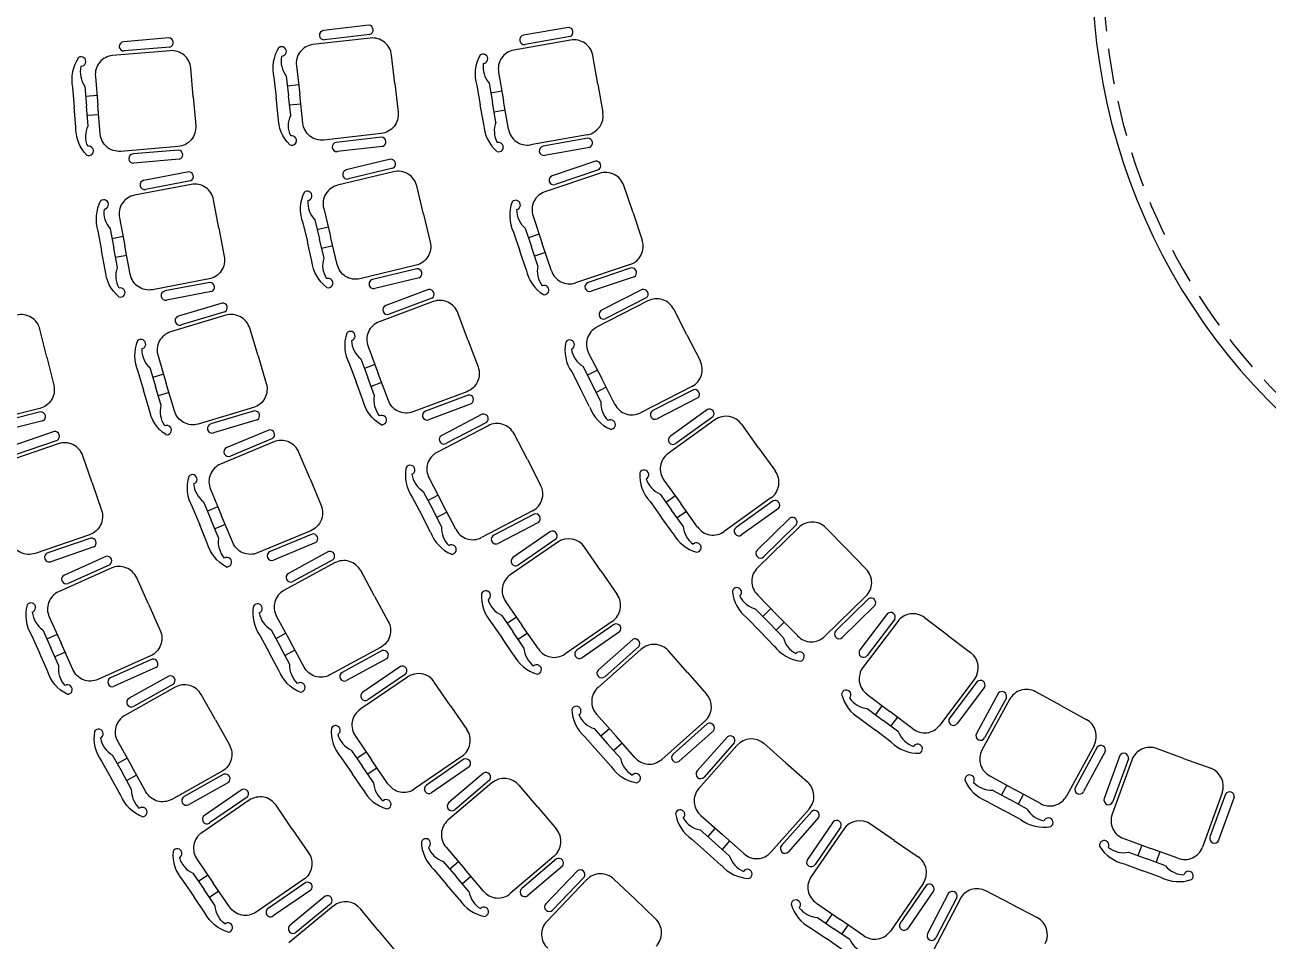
# Model space of a CAD drawing. Header units: feet. Extents: x 50754 to 76410, y 49660 to 67674.
# Drawn here: x 65947.5 to 66170.6, y 59710 to 59874.4 of the extents above; entities that cross this region are included whole.
import ezdxf

# ---------------------------------------------------------------- set-up
doc = ezdxf.new("R2010")
doc.units = ezdxf.units.FT
doc.linetypes.add('Amconstr', pattern=[9999, 9999, 0])
doc.linetypes.add('HIDDEN', pattern=[9.525, 6.35, -3.175])
for name, color, linetype in [('06--LINE-1 HID', 2, 'HIDDEN'), ('F--BLOCKWALL-3', 253, 'Continuous'), ('FOOTPATH', 1, 'Continuous'), ('NOITHAT', 21, 'Continuous'), ('WALL', 4, 'Continuous')]:
    doc.layers.add(name, color=color, linetype=linetype)

# ---------------------------------------------------------------- blocks, each defined once
blk = doc.blocks.new('A$C2b783d29')
at = {"layer": '06--LINE-1 HID', "color": 253}
blk.add_arc((2110.5, 1893.68), 108, 0, 180, dxfattribs=at)
at = {"layer": 'F--BLOCKWALL-3', "color": 253}
blk.add_arc((2110.5, 1893.68), 110, 359.9975, 180, dxfattribs=at)
at = {"layer": 'NOITHAT', "color": 253}
for p, q in [((1961.41, 2164.43), (1957.62, 2171.68)), ((1962.88, 2165.2), (1959.09, 2172.45)), ((1960.04, 2162.01), (1955.62, 2168.9)), ((2017.17, 2167.69), (2016.53, 2169.61)), ((2020.44, 2168.79), (2019.8, 2170.71)), ((1958.64, 2161.11), (1954.22, 2168)), ((2033.54, 2158.7), (2030.94, 2166.46)), ((2031.97, 2158.17), (2029.36, 2165.93)), ((1996.96, 2158.26), (1996.12, 2160.1)), ((2014.38, 2152.27), (2011.78, 2160.03)), ((1943.03, 2151.1), (1938.61, 2157.98)), ((1993.82, 2156.83), (1992.98, 2158.68)), ((2012.81, 2151.74), (2010.21, 2159.5)), ((1941.63, 2150.2), (1937.21, 2157.08)), ((2009.52, 2148.88), (2006.13, 2156.33)), ((2011.03, 2149.57), (2007.64, 2157.02)), ((1924.79, 2152.87), (1923.55, 2154.47)), ((1939.17, 2146.65), (1934.16, 2153.11)), ((1940.49, 2147.67), (1935.47, 2154.13)), ((1922.06, 2150.75), (1920.82, 2152.35)), ((1992.64, 2141.21), (1989.25, 2148.66)), ((1974.69, 2145.37), (1973.67, 2147.12)), ((1991.12, 2140.52), (1987.74, 2147.97)), ((1971.71, 2143.62), (1970.69, 2145.37)), ((1988.14, 2137.34), (1984.01, 2144.4)), ((1989.58, 2138.18), (1985.44, 2145.24)), ((1923.21, 2134.26), (1918.19, 2140.72)), ((1924.52, 2135.28), (1919.51, 2141.74)), ((1922.29, 2131.64), (1916.72, 2137.63)), ((1906.2, 2135.42), (1904.82, 2136.9)), ((1921.08, 2130.5), (1915.5, 2136.49)), ((2030.83, 2134.1), (2030.14, 2136)), ((1903.67, 2133.07), (1902.29, 2134.55)), ((1970.71, 2127.12), (1966.57, 2134.18)), ((1972.15, 2127.96), (1968.01, 2135.02)), ((2027.6, 2132.91), (2026.9, 2134.81)), ((1953.87, 2130.25), (1952.67, 2131.88)), ((1969.42, 2124.63), (1964.57, 2131.23)), ((2042.66, 2123.82), (2039.83, 2131.49)), ((2044.22, 2124.39), (2041.39, 2132.07)), ((1951.08, 2128.21), (1949.89, 2129.84)), ((1968.08, 2123.65), (1963.23, 2130.24)), ((2007.32, 2122.91), (2006.4, 2124.71)), ((2023.7, 2116.84), (2020.87, 2124.52)), ((2025.26, 2117.41), (2022.43, 2125.09)), ((1906.28, 2116.74), (1900.71, 2122.73)), ((1907.5, 2117.87), (1901.93, 2123.86)), ((2004.25, 2121.33), (2003.33, 2123.13)), ((2021.79, 2114.9), (2018.05, 2122.18)), ((1905.61, 2114.04), (1899.52, 2119.51)), ((2020.31, 2114.14), (2016.57, 2121.42)), ((1889.23, 2116.37), (1887.73, 2117.72)), ((1904.49, 2112.81), (1898.41, 2118.28)), ((1951.79, 2111.69), (1946.95, 2118.28)), ((1953.13, 2112.67), (1948.29, 2119.27)), ((1886.93, 2113.81), (1885.42, 2115.16)), ((1950.76, 2109.08), (1945.26, 2115.14)), ((1934.71, 2113.06), (1933.35, 2114.56)), ((1949.53, 2107.96), (1944.03, 2114.02)), ((2003.82, 2105.66), (2000.08, 2112.94)), ((1932.15, 2110.75), (1930.8, 2112.24)), ((1985.35, 2108.93), (1984.21, 2110.6)), ((2002.34, 2104.9), (1998.6, 2112.18)), ((1982.5, 2106.99), (1981.36, 2108.67)), ((1999.31, 2101.81), (1994.71, 2108.58)), ((2000.69, 2102.75), (1996.09, 2109.52)), ((1892.1, 2099.01), (1886.01, 2104.48)), ((1890.99, 2097.78), (1884.9, 2103.24)), ((1890.55, 2095.03), (1884, 2099.93)), ((1934.56, 2094.39), (1929.06, 2100.45)), ((1935.79, 2095.5), (1930.29, 2101.56)), ((2031.85, 2100.16), (2035.08, 2101.58)), ((2032.74, 2098.11), (2035.98, 2099.54)), ((2039.23, 2100.96), (2035.98, 2099.54)), ((2041.53, 2099.76), (2036.79, 2097.68)), ((2038.37, 2098.38), (2037.56, 2100.23)), ((1889.17, 2093.19), (1880.88, 2099.39)), ((1889.56, 2093.7), (1883.01, 2098.6)), ((1915.47, 2098.18), (1913.11, 2095.55)), ((1982.6, 2090.46), (1978, 2097.22)), ((1983.98, 2091.39), (1979.38, 2098.16)), ((2032.06, 2095.61), (2036.79, 2097.68)), ((2035.21, 2096.99), (2034.4, 2098.84)), ((2050.21, 2088.58), (2046.05, 2098.05)), ((1910.75, 2092.92), (1913.11, 2095.55)), ((1917.14, 2096.7), (1914.77, 2094.06)), ((1917.43, 2094), (1915.92, 2095.35)), ((1919.73, 2096.56), (1916.28, 2092.71)), ((1932.26, 2089.97), (1924.55, 2096.88)), ((1932.69, 2090.45), (1926.6, 2095.91)), ((1933.8, 2091.68), (1927.71, 2097.15)), ((1963.8, 2096.77), (1961.15, 2094.45)), ((1965.28, 2095.1), (1962.62, 2092.77)), ((2050.8, 2088.83), (2047.52, 2096.33)), ((2052.32, 2089.5), (2049.04, 2096.99)), ((1912.4, 2091.42), (1914.77, 2094.06)), ((1915.13, 2091.43), (1913.62, 2092.78)), ((1958.49, 2092.12), (1961.15, 2094.45)), ((1959.95, 2090.43), (1962.62, 2092.77)), ((1965.25, 2092.38), (1963.91, 2093.9)), ((1967.84, 2094.65), (1963.95, 2091.25)), ((1979.48, 2086.6), (1972.67, 2094.38)), ((1979.97, 2087.02), (1974.58, 2093.18)), ((1981.22, 2088.11), (1975.83, 2094.27)), ((1912.82, 2088.86), (1916.28, 2092.71)), ((1960.06, 2087.84), (1963.95, 2091.25)), ((1962.65, 2090.11), (1961.32, 2091.63)), ((2034.41, 2081.65), (2030.25, 2091.12)), ((1886.76, 2084.21), (1889.86, 2088.36)), ((2008.31, 2086.6), (2011.3, 2088.48)), ((2014.28, 2090.37), (2011.3, 2088.48)), ((2015.48, 2088.49), (2012.49, 2086.6)), ((2033.82, 2081.38), (2030.53, 2088.88)), ((2009.49, 2084.7), (2012.49, 2086.6)), ((2017.94, 2087.65), (2013.57, 2084.89)), ((2015.03, 2085.81), (2013.95, 2087.52)), ((2028.19, 2077.88), (2022.67, 2086.63)), ((2030.14, 2079.11), (2025.78, 2086.03)), ((2032.3, 2080.71), (2029.01, 2088.21)), ((1886.76, 2084.21), (1883.66, 2080.07)), ((1920.74, 2077.12), (1913.04, 2084.03)), ((1929.07, 2081.24), (1932.52, 2085.09)), ((2009.19, 2082.12), (2013.57, 2084.89)), ((2012.11, 2083.96), (2011.03, 2085.68)), ((2028.74, 2078.22), (2024.37, 2085.14)), ((2043.7, 2081.95), (2048.44, 2084.03)), ((1920.31, 2076.64), (1914.22, 2082.1)), ((1966.51, 2075.23), (1959.69, 2083.02)), ((1975.27, 2078.32), (1979.16, 2081.73)), ((2043.7, 2081.95), (2038.96, 2079.87)), ((1919.2, 2075.4), (1913.11, 2080.86)), ((1929.07, 2081.24), (1925.62, 2077.39)), ((1964.77, 2073.71), (1959.38, 2079.87)), ((1966.02, 2074.8), (1960.63, 2080.96)), ((1899.82, 2077.21), (1897.75, 2074.35)), ((1918.73, 2072.64), (1912.11, 2077.44)), ((1945.34, 2077.69), (1942.99, 2075.06)), ((1975.27, 2078.32), (1971.37, 2074.91)), ((2013.6, 2068.67), (2008.08, 2077.42)), ((1901.64, 2075.91), (1899.55, 2073.04)), ((1904.23, 2076.04), (1901.19, 2071.85)), ((1917.37, 2070.77), (1908.99, 2076.85)), ((1917.75, 2071.29), (1911.13, 2076.09)), ((1940.64, 2072.42), (1942.99, 2075.06)), ((1947.01, 2076.21), (1944.65, 2073.57)), ((1949.61, 2076.08), (1946.16, 2072.22)), ((1962.15, 2069.5), (1954.43, 2076.4)), ((1962.58, 2069.98), (1956.48, 2075.43)), ((1963.69, 2071.22), (1957.59, 2076.67)), ((2013.06, 2068.32), (2008.69, 2075.24)), ((1895.68, 2071.49), (1897.75, 2074.35)), ((1897.47, 2070.17), (1899.55, 2073.04)), ((1902.21, 2073.25), (1900.57, 2074.44)), ((1942.29, 2070.93), (1944.65, 2073.57)), ((1947.31, 2073.51), (1945.8, 2074.85)), ((1992.4, 2074.3), (1989.73, 2071.99)), ((2011.65, 2067.44), (2007.28, 2074.35)), ((2022.74, 2070.36), (2027.11, 2073.12)), ((1898.15, 2067.66), (1901.19, 2071.85)), ((1900.18, 2070.45), (1898.54, 2071.64)), ((1942.71, 2068.36), (1946.16, 2072.22)), ((1945.01, 2070.93), (1943.5, 2072.28)), ((1987.06, 2069.68), (1989.73, 2071.99)), ((1993.87, 2072.62), (1991.18, 2070.3)), ((1993.81, 2069.9), (1992.49, 2071.43)), ((1996.42, 2072.15), (1992.51, 2068.77)), ((2008.01, 2064.02), (2001.24, 2071.85)), ((2008.5, 2064.44), (2003.15, 2070.63)), ((2009.76, 2065.52), (2004.41, 2071.72)), ((1988.5, 2067.98), (1991.18, 2070.3)), ((1988.59, 2065.38), (1992.51, 2068.77)), ((1991.2, 2067.64), (1989.88, 2069.17)), ((2022.74, 2070.36), (2018.36, 2067.59)), ((1915.1, 2061.76), (1918.14, 2065.95)), ((1958.97, 2060.77), (1962.42, 2064.63)), ((1907.24, 2056.81), (1898.86, 2062.88)), ((1915.1, 2061.76), (1912.06, 2057.57)), ((1950.65, 2056.64), (1942.93, 2063.54)), ((1950.22, 2056.15), (1944.12, 2061.61)), ((1905.89, 2054.93), (1899.26, 2059.74)), ((1906.86, 2056.28), (1900.24, 2061.09)), ((1949.11, 2054.91), (1943.01, 2060.37)), ((1958.97, 2060.77), (1955.52, 2056.91)), ((1994.96, 2052.74), (1988.19, 2060.57)), ((1993.21, 2051.23), (1987.86, 2057.42)), ((1994.47, 2052.31), (1989.12, 2058.5)), ((2003.74, 2055.77), (2007.66, 2059.15)), ((1904.54, 2050.14), (1895.58, 2055.32)), ((1904.87, 2050.7), (1897.79, 2054.79)), ((1905.7, 2052.13), (1898.62, 2056.23)), ((1929.34, 2056.5), (1927.33, 2053.6)), ((1931.18, 2055.23), (1929.16, 2052.32)), ((1933.78, 2055.42), (1930.82, 2051.17)), ((1947.02, 2050.42), (1938.52, 2056.32)), ((1947.39, 2050.94), (1940.67, 2055.61)), ((1948.34, 2052.31), (1941.62, 2056.98)), ((1973.15, 2055.14), (1970.86, 2052.46)), ((2003.74, 2055.77), (1999.83, 2052.38)), ((1925.31, 2050.7), (1927.33, 2053.6)), ((1931.81, 2052.58), (1930.15, 2053.74)), ((1974.86, 2053.7), (1972.55, 2051.01)), ((1977.45, 2053.62), (1974.09, 2049.69)), ((1990.12, 2047.3), (1982.27, 2054.04)), ((1990.55, 2047.79), (1984.33, 2053.12)), ((1991.63, 2049.06), (1985.42, 2054.38)), ((1927.14, 2049.41), (1929.16, 2052.32)), ((1927.87, 2046.92), (1930.82, 2051.17)), ((1929.84, 2049.75), (1928.18, 2050.91)), ((1968.56, 2049.78), (1970.86, 2052.46)), ((1970.24, 2048.32), (1972.55, 2051.01)), ((1975.21, 2051), (1973.67, 2052.32)), ((1970.72, 2045.76), (1974.09, 2049.69)), ((1972.96, 2048.38), (1971.43, 2049.7)), ((1903.21, 2040.94), (1905.8, 2045.42)), ((1944.93, 2041.36), (1947.88, 2045.61)), ((1937.18, 2036.25), (1928.68, 2042.16)), ((1987.13, 2038.51), (1990.5, 2042.44)), ((1903.21, 2040.94), (1900.62, 2036.46)), ((1936.81, 2035.72), (1930.09, 2040.39)), ((1944.93, 2041.36), (1941.98, 2037.11)), ((1978.9, 2034.21), (1971.04, 2040.94)), ((1935.86, 2034.35), (1929.14, 2039.02)), ((1977.4, 2032.45), (1971.19, 2037.78)), ((1978.48, 2033.71), (1972.27, 2039.04)), ((1987.13, 2038.51), (1983.76, 2034.58)), ((1935.41, 2031.67), (1928.17, 2035.49)), ((1916.05, 2033.51), (1914.4, 2030.39)), ((1918.03, 2032.48), (1916.37, 2029.35)), ((1920.58, 2032.98), (1918.16, 2028.4)), ((1934.33, 2029.63), (1925.18, 2034.46)), ((1934.64, 2030.2), (1927.4, 2034.02)), ((1956.98, 2033.33), (1955.11, 2030.34)), ((1974.93, 2028.11), (1966.15, 2033.6)), ((1975.27, 2028.66), (1968.34, 2033)), ((1976.16, 2030.07), (1969.22, 2034.41)), ((1912.75, 2027.27), (1914.4, 2030.39)), ((1918.97, 2029.93), (1917.18, 2030.87)), ((1953.23, 2027.35), (1955.11, 2030.34)), ((1958.88, 2032.16), (1957, 2029.16)), ((1959.63, 2029.54), (1957.91, 2030.62)), ((1961.46, 2032.47), (1958.71, 2028.08)), ((1914.72, 2026.21), (1916.37, 2029.35)), ((1915.75, 2023.83), (1918.16, 2028.4)), ((1955.12, 2026.15), (1957, 2029.16)), ((1955.97, 2023.69), (1958.71, 2028.08)), ((1917.36, 2026.88), (1915.57, 2027.82)), ((1957.8, 2026.62), (1956.08, 2027.69)), ((1933.36, 2020.39), (1935.78, 2024.97)), ((1973.28, 2018.97), (1976.02, 2023.36)), ((1926.29, 2014.37), (1917.13, 2019.2)), ((1933.36, 2020.39), (1930.95, 2015.81)), ((1925.99, 2013.8), (1918.75, 2017.61)), ((1965.78, 2013.49), (1957.01, 2018.98)), ((1965.44, 2012.94), (1958.5, 2017.28)), ((1973.28, 2018.97), (1970.53, 2014.58)), ((1925.22, 2012.33), (1917.98, 2016.14)), ((1964.56, 2011.53), (1957.62, 2015.87)), ((1925.1, 2009.61), (1917.45, 2012.52)), ((1924.27, 2007.45), (1914.6, 2011.13)), ((1924.51, 2008.06), (1916.86, 2010.96)), ((1962.76, 2006.87), (1953.27, 2010.99)), ((1963.02, 2007.46), (1955.52, 2010.72)), ((1963.68, 2008.99), (1956.18, 2012.24)), ((1905.65, 2009.08), (1904.4, 2005.78)), ((1907.74, 2008.3), (1906.48, 2004.99)), ((1910.21, 2009.1), (1908.38, 2004.27)), ((1944.23, 2009.35), (1942.83, 2006.12)), ((1946.29, 2008.48), (1944.88, 2005.23)), ((1948.79, 2009.17), (1946.73, 2004.42)), ((1903.14, 2002.48), (1904.4, 2005.78)), ((1908.99, 2005.88), (1907.1, 2006.6)), ((1941.42, 2002.88), (1942.83, 2006.12)), ((1947.42, 2006.01), (1945.56, 2006.81)), ((1905.23, 2001.67), (1906.48, 2004.99)), ((1906.54, 1999.43), (1908.38, 2004.27)), ((1943.47, 2001.98), (1944.88, 2005.23)), ((1946.05, 2002.84), (1944.19, 2003.65)), ((1944.67, 1999.68), (1946.73, 2004.42)), ((1907.76, 2002.65), (1905.87, 2003.37)), ((1924.44, 1998.17), (1926.27, 2003)), ((1962.49, 1997.58), (1964.55, 2002.33)), ((1924.44, 1998.17), (1922.6, 1993.33)), ((1962.49, 1997.58), (1960.43, 1992.84)), ((1918.15, 1991.33), (1908.47, 1995)), ((1955.9, 1991.05), (1946.4, 1995.16)), ((1917.92, 1990.72), (1910.27, 1993.63)), ((1955.64, 1990.45), (1948.13, 1993.71)), ((1917.33, 1989.17), (1909.68, 1992.07)), ((1954.98, 1988.93), (1947.47, 1992.18)), ((1917.55, 1986.46), (1909.6, 1988.41)), ((1954.49, 1986.28), (1946.59, 1988.38)), ((1916.99, 1984.22), (1906.94, 1986.69)), ((1917.15, 1984.85), (1909.2, 1986.8)), ((1953.9, 1984.05), (1943.89, 1986.71)), ((1954.07, 1984.68), (1946.16, 1986.78)), ((1935.21, 1983.75), (1934.3, 1980.34)), ((1939.74, 1984.24), (1938.41, 1979.24)), ((1937.37, 1983.19), (1936.46, 1979.76)), ((1938.85, 1980.91), (1936.9, 1981.43)), ((1918.29, 1975.02), (1919.52, 1980.05)), ((1933.39, 1976.92), (1934.3, 1980.34)), ((1935.55, 1976.34), (1936.46, 1979.76)), ((1937.08, 1974.24), (1938.41, 1979.24)), ((1955.02, 1974.83), (1956.35, 1979.83)), ((1937.97, 1977.58), (1936.01, 1978.1)), ((1918.29, 1975.02), (1917.05, 1969.99)), ((1955.02, 1974.83), (1953.69, 1969.83)), ((1949.47, 1967.38), (1939.46, 1970.04)), ((1949.3, 1966.75), (1941.4, 1968.86)), ((1948.88, 1965.15), (1940.97, 1967.25)), ((1948.79, 1962.46), (1940.66, 1963.36)), ((1948.53, 1960.17), (1938.25, 1961.3)), ((1948.61, 1960.81), (1940.47, 1961.71)), ((1930.1, 1957.08), (1929.71, 1953.57)), ((1932.32, 1956.85), (1931.93, 1953.33)), ((1934.51, 1958.25), (1933.94, 1953.1)), ((1934.13, 1954.82), (1932.12, 1955.04)), ((1951.01, 1951.21), (1951.58, 1956.36)), ((1929.32, 1950.06), (1929.71, 1953.57)), ((1931.54, 1949.8), (1931.93, 1953.33)), ((1933.37, 1947.96), (1933.94, 1953.1)), ((1933.75, 1951.39), (1931.74, 1951.61)), ((1951.01, 1951.21), (1950.44, 1946.07)), ((1946.64, 1943.02), (1936.35, 1944.16)), ((1946.57, 1942.38), (1938.44, 1943.28)), ((1946.39, 1940.73), (1938.25, 1941.63))]:
    blk.add_line(p, q, dxfattribs=at)
for points in [[(1972.69, 2166.43), (1977.28, 2168.83, 0.414214), (1978.74, 2173.48), (1973.95, 2182.66, 0.418376), (1969.33, 2184.06), (1964.74, 2181.66)], [(1972.69, 2166.43), (1968.11, 2164.04, -0.414214), (1963.45, 2165.5), (1958.66, 2174.67, -0.418376), (1960.15, 2179.27), (1964.74, 2181.66)], [(2026.25, 2173.64, 0.207066), (2020.8, 2173.4), (2017.45, 2172.28)], [(1952.7, 2153.2), (1957.05, 2156, 0.414214), (1958.09, 2160.77), (1952.5, 2169.48, 0.418376), (1947.77, 2170.46), (1943.42, 2167.66)], [(2009.61, 2168.06, -0.207066), (2014.11, 2171.15), (2017.45, 2172.28)], [(2024.87, 2172.85, 0.214578), (2021.52, 2171.29), (2018.16, 2170.16)], [(2011.19, 2168.26, -0.214578), (2014.8, 2169.03), (2018.16, 2170.16)], [(2024.27, 2151.95), (2029.18, 2153.6, 0.414214), (2031.35, 2157.97), (2028.06, 2167.78, 0.418376), (2023.71, 2169.89), (2018.81, 2168.24)], [(1952.7, 2153.2), (1948.34, 2150.41, -0.414214), (1943.57, 2151.45), (1937.98, 2160.16, -0.418376), (1939.06, 2164.87), (1943.42, 2167.66)], [(2024.27, 2151.95), (2019.36, 2150.31, -0.414214), (2015, 2152.48), (2011.71, 2162.29, -0.418376), (2013.9, 2166.6), (2018.81, 2168.24)], [(2002.24, 2163.69, 0.207066), (1996.84, 2162.88), (1993.63, 2161.42)], [(2000.95, 2162.75, 0.214578), (1997.78, 2160.86), (1994.55, 2159.39)], [(1986.26, 2156.42, -0.207066), (1990.42, 2159.96), (1993.63, 2161.42)], [(2002.5, 2141.91), (2007.21, 2144.05, 0.414214), (2008.93, 2148.62), (2004.64, 2158.04, 0.418376), (2000.1, 2159.69), (1995.39, 2157.55)], [(1928.67, 2159.37, 0.207066), (1923.61, 2157.34), (1920.82, 2155.17)], [(1927.63, 2158.16, 0.214578), (1924.99, 2155.58), (1922.19, 2153.41)], [(1987.82, 2156.78, -0.214578), (1991.33, 2157.92), (1994.55, 2159.39)], [(2002.5, 2141.91), (1997.79, 2139.77, -0.414214), (1993.22, 2141.48), (1988.94, 2150.9, -0.418376), (1990.68, 2155.41), (1995.39, 2157.55)], [(1933.96, 2138.24), (1938.05, 2141.41, 0.414214), (1938.66, 2146.25), (1932.31, 2154.43, 0.418376), (1927.51, 2154.99), (1923.43, 2151.81)], [(1914.81, 2148.6, -0.207066), (1918.03, 2153.01), (1920.82, 2155.17)], [(1916.23, 2149.32, -0.214578), (1919.39, 2151.24), (1922.19, 2153.41)], [(1933.96, 2138.24), (1929.87, 2135.07, -0.414214), (1925.03, 2135.68), (1918.69, 2143.85, -0.418376), (1919.34, 2148.64), (1923.43, 2151.81)], [(1979.38, 2151.31, 0.207066), (1974.1, 2149.95), (1971.05, 2148.17)], [(1978.19, 2150.25, 0.214578), (1975.24, 2148.04), (1972.18, 2146.24)], [(1964.24, 2142.43, -0.207066), (1968, 2146.38), (1971.05, 2148.17)], [(1981.89, 2129.67), (1986.35, 2132.29, 0.414214), (1987.59, 2137.01), (1982.35, 2145.94, 0.418376), (1977.67, 2147.11), (1973.2, 2144.5)], [(1965.75, 2142.95, -0.214578), (1969.12, 2144.45), (1972.18, 2146.24)], [(1981.89, 2129.67), (1977.42, 2127.06, -0.414214), (1972.7, 2128.29), (1967.47, 2137.22, -0.418376), (1968.74, 2141.88), (1973.2, 2144.5)], [(1909.48, 2142.23, 0.207066), (1904.62, 2139.76), (1902.03, 2137.36)], [(1908.55, 2140.94, 0.214578), (1906.15, 2138.14), (1903.55, 2135.72)], [(1896.63, 2130.28, -0.207066), (1899.45, 2134.95), (1902.03, 2137.36)], [(1916.64, 2121.66), (1920.43, 2125.19, 0.414214), (1920.6, 2130.06), (1913.55, 2137.64, 0.418376), (1908.72, 2137.77), (1904.93, 2134.24)], [(2020.03, 2133.06, -0.207066), (2024.43, 2136.28), (2027.75, 2137.5)], [(2036.5, 2139.12, 0.207066), (2031.06, 2138.72), (2027.75, 2137.5)], [(2035.14, 2138.28, 0.214578), (2031.84, 2136.63), (2028.52, 2135.4)], [(1897.99, 2131.11, -0.214578), (1900.96, 2133.31), (1903.55, 2135.72)], [(1957.92, 2136.64, 0.207066), (1952.8, 2134.75), (1949.96, 2132.66)], [(1956.84, 2135.46, 0.214578), (1954.13, 2132.96), (1951.28, 2130.86)], [(2021.61, 2133.3, -0.214578), (2025.19, 2134.18), (2028.52, 2135.4)], [(2035.15, 2117.38), (2040, 2119.17, 0.414214), (2042.05, 2123.6), (2038.48, 2133.31, 0.418376), (2034.07, 2135.29), (2029.22, 2133.5)], [(1916.64, 2121.66), (1912.85, 2118.14, -0.414214), (1907.97, 2118.31), (1900.92, 2125.89, -0.418376), (1901.14, 2130.72), (1904.93, 2134.24)], [(1962.64, 2115.38), (1966.81, 2118.44, 0.414214), (1967.55, 2123.27), (1961.43, 2131.61, 0.418376), (1956.65, 2132.29), (1952.47, 2129.23)], [(2035.15, 2117.38), (2030.29, 2115.59, -0.414214), (2025.86, 2117.64), (2022.29, 2127.35, -0.418376), (2024.36, 2131.72), (2029.22, 2133.5)], [(1943.77, 2126.25, -0.207066), (1947.11, 2130.57), (1949.96, 2132.66)], [(1945.22, 2126.93, -0.214578), (1948.42, 2128.76), (1951.28, 2130.86)], [(1962.64, 2115.38), (1958.47, 2112.32, -0.414214), (1953.65, 2113.06), (1947.52, 2121.4, -0.418376), (1948.3, 2126.17), (1952.47, 2129.23)], [(2012.34, 2128.58, 0.207066), (2006.98, 2127.52), (2003.84, 2125.9)], [(2011.09, 2127.58, 0.214578), (2008.02, 2125.54), (2004.86, 2123.92)], [(1996.73, 2120.55, -0.207066), (2000.7, 2124.29), (2003.84, 2125.9)], [(2013.64, 2106.84), (2018.25, 2109.2, 0.414214), (2019.74, 2113.85), (2015.01, 2123.05, 0.418376), (2010.39, 2124.48), (2005.79, 2122.12)], [(1891.9, 2123.46, 0.207066), (1887.28, 2120.56), (1884.92, 2117.93)], [(1891.09, 2122.08, 0.214578), (1888.94, 2119.08), (1886.58, 2116.44)], [(1998.26, 2120.99, -0.214578), (2001.71, 2122.3), (2004.86, 2123.92)], [(2013.64, 2106.84), (2009.04, 2104.47, -0.414214), (2004.39, 2105.96), (1999.66, 2115.17, -0.418376), (2001.19, 2119.75), (2005.79, 2122.12)], [(1900.86, 2103.61), (1904.32, 2107.46, 0.414214), (1904.06, 2112.33), (1896.36, 2119.25, 0.418376), (1891.54, 2118.94), (1888.08, 2115.09)], [(1938.09, 2119.84, 0.207066), (1933.19, 2117.43), (1930.57, 2115.06)], [(1880.17, 2110.4, -0.207066), (1882.56, 2115.31), (1884.92, 2117.93)], [(1937.14, 2118.56, 0.214578), (1934.7, 2115.78), (1932.07, 2113.4)], [(1881.45, 2111.35, -0.214578), (1884.21, 2113.8), (1886.58, 2116.44)], [(1900.86, 2103.61), (1897.4, 2099.76, -0.414214), (1892.53, 2099.5), (1884.83, 2106.41, -0.418376), (1884.62, 2111.24), (1888.08, 2115.09)], [(1925.08, 2108.05, -0.207066), (1927.96, 2112.69), (1930.57, 2115.06)], [(1944.97, 2099.18), (1948.81, 2102.65, 0.414214), (1949.05, 2107.53), (1942.09, 2115.19, 0.418376), (1937.27, 2115.38), (1933.43, 2111.9)], [(1989.64, 2115.17, 0.207066), (1984.45, 2113.46), (1981.53, 2111.48)], [(1926.45, 2108.87, -0.214578), (1929.45, 2111.02), (1932.07, 2113.4)], [(1988.52, 2114.03, 0.214578), (1985.72, 2111.63), (1982.79, 2109.63)], [(1944.97, 2099.18), (1941.14, 2095.7, -0.414214), (1936.27, 2095.94), (1929.32, 2103.61, -0.418376), (1929.6, 2108.43), (1933.43, 2111.9)], [(1975.12, 2105.3, -0.207066), (1978.61, 2109.5), (1981.53, 2111.48)], [(1993.58, 2093.75), (1997.86, 2096.66, 0.414214), (1998.78, 2101.45), (1992.96, 2110.01, 0.418376), (1988.21, 2110.87), (1983.93, 2107.96)], [(1976.59, 2105.92, -0.214578), (1979.86, 2107.64), (1982.79, 2109.63)], [(1993.58, 2093.75), (1989.3, 2090.84, -0.414214), (1984.51, 2091.76), (1978.69, 2100.32, -0.418376), (1979.65, 2105.05), (1983.93, 2107.96)], [(2043.73, 2103.73, 0.207066), (2038.32, 2103), (2035.08, 2101.58)]]:
    blk.add_lwpolyline(points, format="xyb", dxfattribs=at)
for centre, radius, start, end in [((2025.7, 2173.01), 0.843, 191.0059, 48.718), ((2010.44, 2167.89), 0.843, 168.3636, 26.0756), ((2030.15, 2166.19), 0.831, 18.5408, 198.5408), ((1962.07, 2164.95), 0.844, 218.1499, 17.2138), ((1959.25, 2161.69), 0.844, 223.0527, 22.1166), ((2001.75, 2163), 0.843, 196.9222, 54.6343), ((2010.99, 2159.77), 0.831, 18.5408, 198.5408), ((1928.36, 2158.59), 0.843, 210.2826, 67.9946), ((1937.91, 2157.53), 0.831, 32.6946, 212.6946), ((2006.89, 2156.68), 0.831, 24.4571, 204.4571), ((2032.71, 2158.58), 0.844, 208.8988, 7.9627), ((1987.1, 2156.34), 0.843, 174.2799, 31.9919), ((1934.81, 2153.62), 0.831, 37.8174, 217.8174), ((1942.25, 2150.78), 0.844, 223.2727, 22.3366), ((1978.97, 2150.57), 0.843, 202.8385, 60.5505), ((2013.55, 2152.15), 0.844, 209.1188, 8.1827), ((1915.64, 2148.72), 0.843, 187.6402, 45.3523), ((1988.49, 2148.31), 0.831, 24.4571, 204.4571), ((2010.21, 2149.37), 0.844, 214.8151, 13.879), ((1939.74, 2147.28), 0.844, 228.1755, 27.2394), ((1984.72, 2144.82), 0.831, 30.3733, 210.3733), ((1909.24, 2141.43), 0.843, 215.4054, 73.1175), ((1918.85, 2141.23), 0.831, 37.8174, 217.8174), ((1965.08, 2142.44), 0.843, 180.1961, 37.9082), ((1991.82, 2141), 0.844, 215.0351, 14.099), ((1916.11, 2137.06), 0.831, 42.9403, 222.9403), ((1988.78, 2137.89), 0.844, 220.7314, 19.7953), ((2035.96, 2138.47), 0.843, 192.6657, 50.3778), ((1923.77, 2134.89), 0.844, 228.3955, 27.4594), ((1957.58, 2135.87), 0.843, 208.7548, 66.4668), ((1967.29, 2134.6), 0.831, 30.3733, 210.3733), ((2020.86, 2132.91), 0.843, 170.0234, 27.7354), ((1897.46, 2130.46), 0.843, 192.7631, 50.4751), ((1921.58, 2131.18), 0.844, 233.2983, 32.3622), ((1963.9, 2130.73), 0.831, 36.2896, 216.2896), ((2040.61, 2131.78), 0.831, 20.2006, 200.2006), ((2011.88, 2127.87), 0.843, 199.6663, 57.3783), ((1944.61, 2126.34), 0.843, 186.1124, 43.8245), ((1971.35, 2127.67), 0.844, 220.9514, 20.0153), ((1901.32, 2123.29), 0.831, 42.9403, 222.9403), ((1968.66, 2124.26), 0.844, 226.6476, 25.7115), ((2021.65, 2124.8), 0.831, 20.2006, 200.2006), ((2043.39, 2124.25), 0.844, 210.5586, 9.6225), ((1891.73, 2122.63), 0.843, 220.5282, 78.2403), ((2017.31, 2121.8), 0.831, 27.2011, 207.2011), ((1898.96, 2118.89), 0.831, 48.0631, 228.0631), ((1937.83, 2119.04), 0.843, 214.671, 72.3831), ((1947.62, 2118.77), 0.831, 36.2896, 216.2896), ((1997.57, 2120.51), 0.843, 177.0239, 34.736), ((1906.79, 2117.42), 0.844, 233.5183, 32.5822), ((2024.43, 2117.27), 0.844, 210.7786, 9.8425), ((1944.65, 2114.58), 0.831, 42.2059, 222.2059), ((1989.27, 2114.41), 0.843, 206.6669, 64.3789), ((1904.94, 2113.53), 0.844, 238.4211, 37.485), ((1999.34, 2112.56), 0.831, 27.2011, 207.2011), ((2020.98, 2114.66), 0.844, 217.5592, 16.6231), ((1880.97, 2110.66), 0.843, 197.8859, 55.5979), ((1952.37, 2112.3), 0.844, 226.8677, 25.9316), ((1925.91, 2108.22), 0.843, 192.0287, 49.7407), ((1950.04, 2108.63), 0.844, 232.5639, 31.6278), ((1995.4, 2109.05), 0.831, 34.2017, 214.2017), ((1885.46, 2103.86), 0.831, 48.0631, 228.0631), ((1975.96, 2105.36), 0.843, 184.0245, 41.7366), ((2003.01, 2105.42), 0.844, 217.7792, 16.8431), ((1929.68, 2101.01), 0.831, 42.2059, 222.2059), ((1999.92, 2102.41), 0.844, 224.5598, 23.6237), ((2042.88, 2098.34), 4.5, 95.9164, 144.3595), ((2043.23, 2103.05), 0.843, 196.1527, 53.8647), ((1883.51, 2099.27), 0.831, 53.1859, 233.1859), ((1921.13, 2094.29), 6.87, 98.7363, 145.5309), ((1921.55, 2095.83), 4.5, 120.351, 168.7941), ((1919.92, 2100.26), 0.843, 220.5873, 78.2993), ((2033.78, 2093.57), 6.87, 106.2788, 153.0734), ((2042.95, 2096.68), 3.39, 23.8597, 114.6728), ((1891.43, 2098.5), 0.844, 238.6411, 37.705), ((1922.3, 2094.34), 3.39, 48.2943, 139.1074), ((1927.16, 2096.53), 0.831, 48.1221, 228.1221), ((1968.96, 2092.23), 6.87, 91.8164, 138.6111), ((1969.56, 2093.7), 4.5, 113.4311, 161.8743), ((1968.47, 2098.3), 0.843, 213.6674, 71.3795), ((1978.69, 2097.69), 0.831, 34.2017, 214.2017), ((2032.19, 2093.65), 4.5, 83.0156, 131.4587), ((2048.28, 2096.66), 0.831, 23.6875, 203.6875), ((1889.93, 2094.46), 0.844, 243.5439, 42.6078), ((1935.07, 2095.06), 0.844, 232.7839, 31.8478), ((1970.12, 2092.14), 3.39, 41.3745, 132.1876), ((2028.49, 2096.58), 0.843, 173.5103, 31.2224), ((2033.36, 2092.48), 3.39, 112.7023, 203.5154), ((1887.1, 2090.42), 3.45, 323.1859, 53.1859), ((1915.24, 2087.71), 6.87, 130.7134, 177.508), ((1975.21, 2093.72), 0.831, 41.2023, 221.2023), ((1913.75, 2087.13), 4.5, 107.4502, 155.8933), ((1933.13, 2091.17), 0.844, 238.4802, 37.5441), ((1962.31, 2086.41), 6.87, 123.7935, 170.5882), ((1983.21, 2091.05), 0.844, 224.7798, 23.8437), ((2018.67, 2085.08), 6.87, 82.8732, 129.6678), ((2019.49, 2086.44), 4.5, 104.4879, 152.9311), ((2019.13, 2091.15), 0.843, 204.7242, 62.4363), ((1909.17, 2088.27), 0.843, 197.9449, 55.657), ((1915.31, 2086.55), 3.39, 137.1369, 227.95), ((1929.96, 2087.4), 3.45, 318.1221, 48.1221), ((1956.36, 2087.7), 0.843, 191.0251, 48.7371), ((1960.77, 2086.01), 4.5, 100.5303, 148.9735), ((2029.77, 2088.54), 0.831, 23.6875, 203.6875), ((2047.05, 2087.19), 3.45, 293.6875, 23.6875), ((2051.5, 2089.31), 0.844, 214.0456, 13.1095), ((1962.25, 2085.25), 3.39, 130.217, 221.0301), ((1976.89, 2084.32), 3.45, 311.2023, 41.2023), ((1980.5, 2087.69), 0.844, 231.5603, 30.6242), ((2011.2, 2080.36), 6.87, 114.8503, 161.6449), ((2019.8, 2084.81), 3.39, 32.4312, 123.2443), ((2025.07, 2085.58), 0.831, 32.2591, 212.2591), ((2009.61, 2080.21), 4.5, 91.5871, 140.0302), ((1913.67, 2081.48), 0.831, 48.1221, 228.1221), ((2005.52, 2082.56), 0.843, 182.0819, 39.7939), ((2010.95, 2079.22), 3.39, 121.2738, 212.0869), ((2037.57, 2083.03), 3.45, 203.6875, 293.6875), ((1905.86, 2073.92), 6.87, 104.6526, 151.4472), ((1904.03, 2079.73), 0.843, 226.5036, 84.2156), ((1951.01, 2073.81), 6.87, 98.817, 145.6116), ((1949.79, 2079.77), 0.843, 220.668, 78.3801), ((1960.01, 2080.41), 0.831, 41.2023, 221.2023), ((2033, 2081.19), 0.844, 214.2656, 13.3295), ((1906.11, 2075.49), 4.5, 126.2673, 174.7104), ((1907.01, 2074.09), 3.39, 54.2106, 145.0237), ((1911.62, 2076.77), 0.831, 54.0384, 234.0384), ((1923.05, 2079.69), 3.45, 228.1221, 318.1221), ((1951.43, 2075.34), 4.5, 120.4317, 168.8749), ((1952.18, 2073.86), 3.39, 48.375, 139.1881), ((2025.27, 2076.04), 3.45, 302.2591, 32.2591), ((2029.36, 2078.8), 0.844, 222.6171, 21.681), ((1919.65, 2076.12), 0.844, 238.7002, 37.7641), ((1957.03, 2076.05), 0.831, 48.2029, 228.2029), ((1969.1, 2077.51), 3.45, 221.2023, 311.2023), ((1997.52, 2069.72), 6.87, 91.4447, 138.2394), ((1998.13, 2071.19), 4.5, 113.0594, 161.5026), ((1997.08, 2075.79), 0.843, 213.2957, 71.0078), ((2007.99, 2074.8), 0.831, 32.2591, 212.2591), ((1918.12, 2072.05), 0.844, 244.3965, 43.4604), ((1965.3, 2074.37), 0.844, 231.7804, 30.8443), ((1998.68, 2069.62), 3.39, 41.0028, 131.8159), ((1900.67, 2066.77), 6.87, 136.6296, 183.4243), ((1915.35, 2067.98), 3.45, 324.0384, 54.0384), ((1945.13, 2067.22), 6.87, 130.7941, 177.5887), ((1943.64, 2066.64), 4.5, 107.5309, 155.974), ((1963.02, 2070.7), 0.844, 238.5609, 37.6248), ((2003.78, 2071.17), 0.831, 40.8306, 220.8306), ((1899.26, 2066.04), 4.5, 113.3664, 161.8096), ((1939.06, 2067.77), 0.843, 198.0257, 55.7377), ((1945.2, 2066.06), 3.39, 137.2176, 228.0307), ((1959.85, 2066.93), 3.45, 318.2029, 48.2029), ((1990.84, 2063.94), 6.87, 123.4218, 170.2164), ((2012.27, 2068.01), 0.844, 222.8371, 21.901), ((2016.52, 2070.51), 3.45, 212.2591, 302.2591), ((1894.58, 2066.7), 0.843, 203.8612, 61.5733), ((1900.86, 2065.62), 3.39, 143.0531, 233.8662), ((1989.3, 2063.55), 4.5, 100.1586, 148.6017), ((1984.9, 2065.27), 0.843, 190.6534, 48.3654), ((1990.77, 2062.78), 3.39, 129.8453, 220.6584), ((2005.4, 2061.76), 3.45, 310.8306, 40.8306), ((2009.03, 2065.1), 0.844, 231.1886, 30.2525), ((1943.57, 2060.99), 0.831, 48.2029, 228.2029), ((1899.75, 2060.41), 0.831, 54.0384, 234.0384), ((1935.44, 2053.33), 6.87, 105.8176, 152.6122), ((1933.5, 2059.11), 0.843, 227.6686, 85.3806), ((1909.27, 2059.6), 3.45, 234.0384, 324.0384), ((1935.67, 2054.91), 4.5, 127.4323, 175.8754), ((1941.15, 2056.3), 0.831, 55.2034, 235.2034), ((1978.9, 2051.38), 6.87, 100.0162, 146.8109), ((1977.56, 2057.32), 0.843, 221.8672, 79.5793), ((1988.49, 2057.96), 0.831, 40.8306, 220.8306), ((1893.89, 2052.38), 3.39, 60.1269, 150.94), ((1898.2, 2055.51), 0.831, 59.9547, 239.9547), ((1906.25, 2055.7), 0.844, 244.6165, 43.6804), ((1936.59, 2053.53), 3.39, 55.3756, 146.1887), ((1949.55, 2055.64), 0.844, 238.7809, 37.8448), ((1952.95, 2059.21), 3.45, 228.2029, 318.2029), ((1979.29, 2052.92), 4.5, 121.6309, 170.0741), ((1980.07, 2051.46), 3.39, 49.5743, 140.3874), ((1984.88, 2053.75), 0.831, 49.4021, 229.4021), ((1997.57, 2054.99), 3.45, 220.8306, 310.8306), ((1905.15, 2051.49), 0.844, 250.3127, 49.3766), ((1930.4, 2046.08), 6.87, 137.7947, 184.5893), ((1945.05, 2047.58), 3.45, 325.2034, 55.2034), ((1947.74, 2051.72), 0.844, 245.5615, 44.6254), ((1993.74, 2051.89), 0.844, 231.4086, 30.4725), ((1902.81, 2047.15), 3.45, 329.9547, 59.9547), ((1929.01, 2045.32), 4.5, 114.5315, 162.9746), ((1973.16, 2044.67), 6.87, 131.9933, 178.788), ((1971.69, 2044.06), 4.5, 108.7301, 157.1733), ((1990.97, 2048.53), 0.844, 239.7601, 38.824), ((1924.32, 2045.89), 0.843, 205.0262, 62.7383), ((1930.62, 2044.94), 3.39, 144.2182, 235.0313), ((1987.88, 2044.69), 3.45, 319.4021, 49.4021), ((1967.08, 2045.1), 0.843, 199.2249, 56.9369), ((1973.26, 2043.51), 3.39, 138.4168, 229.2299), ((1929.62, 2039.7), 0.831, 55.2034, 235.2034), ((1971.73, 2038.41), 0.831, 49.4021, 229.4021), ((1922.49, 2031.12), 6.87, 112.8181, 159.6128), ((1919.86, 2036.61), 0.843, 234.6692, 92.3812), ((1939.14, 2039.08), 3.45, 235.2034, 325.2034), ((1963.22, 2030.47), 6.87, 108.5877, 155.3824), ((1961.01, 2036.14), 0.843, 230.4388, 88.1508), ((1897.63, 2038.19), 3.45, 239.9547, 329.9547), ((1922.52, 2032.71), 4.5, 134.4329, 182.876), ((1923.6, 2031.45), 3.39, 62.3762, 153.1893), ((1927.79, 2034.75), 0.831, 62.204, 242.204), ((1936.21, 2035.12), 0.844, 245.7815, 44.8454), ((1963.37, 2032.05), 4.5, 130.2024, 178.6456), ((1964.36, 2030.72), 3.39, 58.1458, 148.9589), ((1968.78, 2033.7), 0.831, 57.9736, 237.9736), ((1977.83, 2033.18), 0.844, 239.9802, 39.0441), ((1981.14, 2036.83), 3.45, 229.4021, 319.4021), ((1934.89, 2031.01), 0.844, 252.5621, 51.626), ((1932.72, 2026.58), 3.45, 332.204, 62.204), ((1973.1, 2025.19), 3.45, 327.9736, 57.9736), ((1975.58, 2029.45), 0.844, 248.3316, 47.3955), ((1918.37, 2023.3), 6.87, 144.7952, 191.5899), ((1917.07, 2022.38), 4.5, 121.532, 169.9752), ((1958.54, 2022.98), 6.87, 140.5648, 187.3595), ((1957.18, 2022.15), 4.5, 117.3016, 165.7448), ((1918.72, 2022.19), 3.39, 151.2187, 242.0318), ((1958.81, 2021.85), 3.39, 146.9883, 237.8014), ((1912.35, 2022.37), 0.843, 212.0268, 69.7389), ((1952.47, 2022.49), 0.843, 207.7964, 65.5085), ((1918.36, 2016.88), 0.831, 62.204, 242.204), ((1958.06, 2016.57), 0.831, 57.9736, 237.9736), ((1927.9, 2017.42), 3.45, 242.204, 332.204), ((1912.34, 2007.49), 6.87, 119.8187, 166.6134), ((1909.06, 2012.62), 0.843, 241.6697, 99.3818), ((1917.15, 2011.74), 0.831, 69.2046, 249.2046), ((1925.47, 2013.13), 0.844, 252.7821, 51.846), ((1950.84, 2007.46), 6.87, 117.1593, 163.9539), ((1947.8, 2012.73), 0.843, 239.0103, 96.7223), ((1964.87, 2012.31), 0.844, 248.5517, 47.6156), ((1967.61, 2016.41), 3.45, 237.9736, 327.9736), ((1912.17, 2009.07), 4.5, 141.4334, 189.8766), ((1913.4, 2007.96), 3.39, 69.3768, 160.1899), ((1950.75, 2009.04), 4.5, 138.774, 187.2171), ((1951.93, 2007.87), 3.39, 66.7173, 157.5304), ((1955.85, 2011.48), 0.831, 66.5451, 246.5451), ((1924.66, 2008.89), 0.844, 259.5626, 58.6265), ((1963.21, 2008.29), 0.844, 256.9032, 55.9671), ((1923.05, 2004.23), 3.45, 339.2046, 69.2046), ((1961.39, 2003.71), 3.45, 336.5451, 66.5451), ((1908.03, 1998.15), 4.5, 128.5326, 176.9758), ((1947.32, 1999.35), 6.87, 149.1364, 195.931), ((1946.1, 1998.33), 4.5, 125.8731, 174.3163), ((1909.69, 1998.17), 3.39, 158.2193, 249.0324), ((1947.76, 1998.27), 3.39, 155.5599, 246.373), ((1941.39, 1997.97), 0.843, 216.3679, 74.08), ((1909.98, 1992.85), 0.831, 69.2046, 249.2046), ((1919.37, 1994.55), 3.45, 249.2046, 339.2046), ((1947.8, 1992.95), 0.831, 66.5451, 246.5451), ((1957.27, 1994.21), 3.45, 246.5451, 336.5451), ((1917.49, 1990), 0.844, 259.7827, 58.8466), ((1955.17, 1989.75), 0.844, 257.1232, 56.1871), ((1909.4, 1987.6), 0.831, 76.2052, 256.2052), ((1942.02, 1982.85), 6.87, 125.7308, 172.5254), ((1938.23, 1987.62), 0.843, 247.5818, 105.2938), ((1946.37, 1987.58), 0.831, 75.1166, 255.1166), ((1917.2, 1985.69), 0.844, 266.5632, 65.6271), ((1941.7, 1984.41), 4.5, 147.3455, 195.7886), ((1943.03, 1983.43), 3.39, 75.2888, 166.1019), ((1954.13, 1985.52), 0.844, 265.4747, 64.5386), ((1916.17, 1980.87), 3.45, 346.2052, 76.2052), ((1953.01, 1980.72), 3.45, 345.1166, 75.1166), ((1939.75, 1974.32), 6.87, 157.7079, 204.5025), ((1938.7, 1973.13), 4.5, 134.4447, 182.8878), ((1934.09, 1972.06), 0.843, 224.9394, 82.6515), ((1940.34, 1973.31), 3.39, 164.1314, 254.9445), ((1913.7, 1970.82), 3.45, 256.2052, 346.2052), ((1941.18, 1968.05), 0.831, 75.1166, 255.1166), ((1950.35, 1970.71), 3.45, 255.1166, 345.1166), ((1948.94, 1965.99), 0.844, 265.6947, 64.7586), ((1940.57, 1962.53), 0.831, 83.6882, 263.6882), ((1936.97, 1957.21), 6.87, 134.3023, 181.0969), ((1932.51, 1961.36), 0.843, 256.1533, 113.8654), ((1937.88, 1957.93), 3.39, 83.8603, 174.6734), ((1948.54, 1961.65), 0.844, 274.0462, 73.1101), ((1936.41, 1958.7), 4.5, 155.917, 204.3602), ((1948.15, 1956.74), 3.45, 353.6882, 83.6882), ((1936, 1948.43), 6.87, 166.2794, 213.074), ((1935.13, 1947.1), 4.5, 143.0162, 191.4593), ((1936.73, 1947.53), 3.39, 172.7029, 263.516), ((1930.74, 1945.36), 0.843, 233.511, 91.223), ((1947.02, 1946.45), 3.45, 263.6882, 353.6882), ((1938.34, 1942.45), 0.831, 83.6882, 263.6882), ((1946.33, 1941.57), 0.844, 274.2662, 73.3301)]:
    blk.add_arc(centre, radius, start, end, dxfattribs=at)

msp = doc.modelspace()

# ---------------------------------------------------------------- linework, layer by layer
at = {"layer": 'FOOTPATH', "color": 253, "elevation": 0.01704}
for points in [[(67885.6226, 59364.75647), (68003.66664, 59849.59315), (67632.14955, 59940.04706), (67676.36348, 60121.64487, 1), (67052.58563, 60273.51715), (67010.97387, 60102.60713), (66593.05246, 60204.35918), (66612.92486, 60285.98018), (66361.27617, 60347.24952), (66341.40376, 60265.62853), (66302.18081, 60275.17821, 1), (66116.37139, 59512.01198), (66140.52065, 59506.13232), (66106.65743, 59367.04754), (66268.44525, 59327.65677), (66233.97427, 59186.07571), (66134.86937, 59210.20495), (66054.43856, 58879.85525), (66106.90585, 58867.08095), (65979.90682, 58345.46383), (66026.54442, 58334.1089), (65943.91014, 57994.70901), (66405.24729, 57882.38645)], [(67879.7929, 59366.17584), (67996.41757, 59845.18282), (67624.90048, 59935.63673), (67670.53378, 60123.06423, 1), (67058.41533, 60272.09778), (67015.3842, 60095.35806), (66585.80339, 60199.94885), (66605.6758, 60281.56984), (66365.6865, 60340.00046), (66345.81409, 60258.37946), (66300.76144, 60269.34851, 1), (66117.79076, 59517.84168), (66147.76971, 59510.54265), (66113.9065, 59371.45787), (66275.69432, 59332.06711), (66238.3846, 59178.82665), (66139.27971, 59202.95589), (66061.68762, 58884.26559), (66114.15492, 58871.49128), (65987.15589, 58349.87416), (66033.79349, 58338.51923), (65951.15921, 57999.11935), (66406.66665, 57888.21615)]]:
    msp.add_lwpolyline(points, format="xyb", dxfattribs=at)

# ---------------------------------------------------------------- block references
at = {"layer": 'WALL', "color": 253, "linetype": 'Amconstr', "lineweight": 25, "rotation": 76.31633277806492}
msp.add_blockref('A$C2b783d29', (67589.70836, 57385.58811, 0.01704), dxfattribs=at)

doc.saveas('drawing.dxf')
